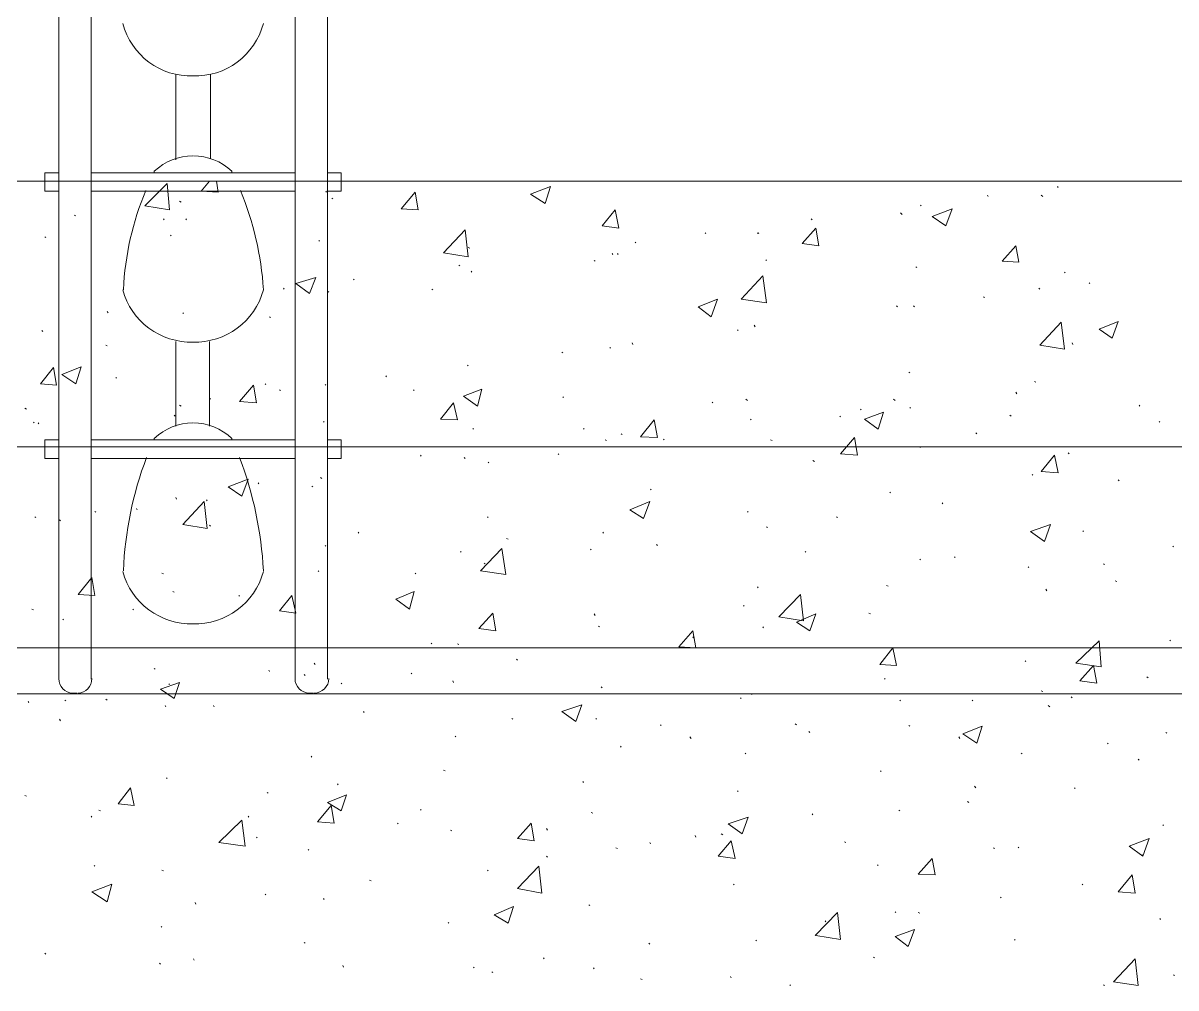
# Model space of a CAD drawing. Header units: millimetres. Extents: x 2928 to 3112, y 1220 to 1280.
# Drawn here: x 2972.484 to 2974.982, y 1260.816 to 1262.905 of the extents above; entities that cross this region are included whole.
import ezdxf

# ---------------------------------------------------------------- set-up
doc = ezdxf.new("R2010")
doc.units = ezdxf.units.MM

msp = doc.modelspace()

# ---------------------------------------------------------------- linework, layer by layer
at = {"color": 7, "linetype": 'Continuous', "lineweight": 5, "true_color": 0x000007}
for points in [[(2972.56176, 1263.56227), (2972.56176, 1261.48391), (2972.56176, 1261.48391)], [(2972.63176, 1261.48391), (2972.63176, 1263.56227), (2972.56176, 1263.56227)], [(2973.07344, 1261.48391), (2973.07344, 1263.56227), (2973.14344, 1263.56227)], [(2973.14344, 1263.56227), (2973.14344, 1261.48391), (2973.14344, 1261.48391)], [(2972.8151, 1262.79393), (2972.8151, 1262.60893), (2972.8151, 1262.60893)], [(2972.8901, 1262.61059), (2972.8901, 1262.79393), (2972.8901, 1262.79393)], [(2972.56176, 1262.54059), (2972.53176, 1262.54059), (2972.53176, 1262.58059), (2972.56176, 1262.58059)], [(2973.07344, 1262.58059), (2972.63176, 1262.58059), (2972.63176, 1262.58059)], [(2973.14344, 1262.54059), (2973.17344, 1262.54059), (2973.17344, 1262.58059), (2973.14344, 1262.58059)], [(2972.63176, 1262.54059), (2973.07344, 1262.54059), (2973.07344, 1262.54059)], [(2972.8151, 1262.21559), (2972.8151, 1262.03225), (2972.8151, 1262.03225)], [(2972.88843, 1262.03225), (2972.88843, 1262.21559), (2972.88843, 1262.21559)], [(2972.56176, 1261.96225), (2972.53176, 1261.96225), (2972.53176, 1262.00225), (2972.56176, 1262.00225)], [(2973.07344, 1262.00225), (2972.63176, 1262.00225), (2972.63176, 1262.00225)], [(2973.14344, 1261.96225), (2973.17344, 1261.96225), (2973.17344, 1262.00225), (2973.14344, 1262.00225)], [(2972.63176, 1261.96225), (2973.07344, 1261.96225), (2973.07344, 1261.96225)], [(2972.59176, 1261.45391), (2972.60176, 1261.45391), (2972.60176, 1261.45391)], [(2973.11344, 1261.45391), (2973.10344, 1261.45391), (2973.10344, 1261.45391)]]:
    msp.add_lwpolyline(points, dxfattribs=at)
at = {"color": 253, "linetype": 'Continuous', "lineweight": 5, "true_color": 0x9a9a9a}
for points in [[(2940.97965, 1262.56226), (2981.54689, 1262.56226), (2981.54689, 1240.79028), (2940.97965, 1240.79028)], [(2941.98633, 1261.55224), (2980.53854, 1261.55224), (2980.53854, 1241.8003), (2941.98633, 1241.8003)]]:
    msp.add_lwpolyline(points, close=True, dxfattribs=at)
at = {"color": 92, "linetype": 'Continuous', "lineweight": 13, "true_color": 0x00b800}
for points in [[(2972.74843, 1262.50892), (2972.79677, 1262.55726), (2972.79677, 1262.55726)], [(2972.80177, 1262.50059), (2972.79677, 1262.55726), (2972.79677, 1262.55726)], [(2972.8701, 1262.54059), (2972.88843, 1262.56226), (2972.88843, 1262.56226)], [(2972.90677, 1262.53893), (2972.90344, 1262.56226), (2972.90344, 1262.56226)], [(2972.8701, 1262.54059), (2972.90677, 1262.53893), (2972.90677, 1262.53893)], [(2973.14177, 1262.53893), (2973.14011, 1262.54059), (2973.14011, 1262.54059)], [(2973.30344, 1262.50226), (2973.33344, 1262.53893), (2973.33344, 1262.53893)], [(2973.34011, 1262.50059), (2973.33344, 1262.53893), (2973.33344, 1262.53893)], [(2973.58344, 1262.53393), (2973.62678, 1262.55059), (2973.62678, 1262.55059)], [(2973.58344, 1262.53393), (2973.61511, 1262.51392), (2973.61511, 1262.51392)], [(2973.61511, 1262.51392), (2973.62678, 1262.55059), (2973.62678, 1262.55059)], [(2974.57513, 1262.52892), (2974.57346, 1262.53226), (2974.57346, 1262.53226)], [(2974.69346, 1262.52892), (2974.69013, 1262.53226), (2974.69013, 1262.53226)], [(2974.72679, 1262.54893), (2974.72513, 1262.55059), (2974.72513, 1262.55059)], [(2972.74843, 1262.50892), (2972.80177, 1262.50059), (2972.80177, 1262.50059)], [(2972.82677, 1262.51726), (2972.82343, 1262.51892), (2972.82343, 1262.51892)], [(2973.15511, 1262.52392), (2973.15344, 1262.52559), (2973.15344, 1262.52559)], [(2974.43012, 1262.50892), (2974.42846, 1262.51059), (2974.42846, 1262.51059)], [(2972.59843, 1262.48726), (2972.5951, 1262.48892), (2972.5951, 1262.48892)], [(2972.7901, 1262.47892), (2972.78843, 1262.48059), (2972.78843, 1262.48059)], [(2972.83843, 1262.47892), (2972.83677, 1262.48059), (2972.83677, 1262.48059)], [(2973.30344, 1262.50226), (2973.34011, 1262.50059), (2973.34011, 1262.50059)], [(2973.73845, 1262.46559), (2973.76678, 1262.50059), (2973.76678, 1262.50059)], [(2973.77511, 1262.46059), (2973.76678, 1262.50059), (2973.76678, 1262.50059)], [(2974.19345, 1262.47892), (2974.19179, 1262.48059), (2974.19179, 1262.48059)], [(2974.38846, 1262.49059), (2974.38512, 1262.49392), (2974.38512, 1262.49392)], [(2974.45346, 1262.48559), (2974.49679, 1262.50226), (2974.49679, 1262.50226)], [(2974.45346, 1262.48559), (2974.48346, 1262.46559), (2974.48346, 1262.46559)], [(2974.48346, 1262.46559), (2974.49679, 1262.50226), (2974.49679, 1262.50226)], [(2973.39511, 1262.40726), (2973.44178, 1262.45726), (2973.44178, 1262.45726)], [(2973.44844, 1262.39892), (2973.44178, 1262.45726), (2973.44178, 1262.45726)], [(2973.73845, 1262.46559), (2973.77511, 1262.46059), (2973.77511, 1262.46059)], [(2974.17179, 1262.42726), (2974.20179, 1262.46059), (2974.20179, 1262.46059)], [(2974.20845, 1262.42226), (2974.20179, 1262.46059), (2974.20179, 1262.46059)], [(2972.53343, 1262.44059), (2972.53176, 1262.44226), (2972.53176, 1262.44226)], [(2972.8051, 1262.44392), (2972.80343, 1262.44559), (2972.80343, 1262.44559)], [(2973.12677, 1262.43226), (2973.1251, 1262.43392), (2973.1251, 1262.43392)], [(2973.81178, 1262.42892), (2973.81011, 1262.43059), (2973.81011, 1262.43059)], [(2973.96345, 1262.44892), (2973.96178, 1262.45059), (2973.96178, 1262.45059)], [(2974.07679, 1262.44892), (2974.07512, 1262.45059), (2974.07512, 1262.45059)], [(2974.07845, 1262.44892), (2974.07679, 1262.45059), (2974.07679, 1262.45059)], [(2973.39511, 1262.40726), (2973.44844, 1262.39892), (2973.44844, 1262.39892)], [(2973.45178, 1262.41726), (2973.44844, 1262.41892), (2973.44844, 1262.41892)], [(2973.76178, 1262.40392), (2973.76011, 1262.40559), (2973.76011, 1262.40559)], [(2973.77345, 1262.40392), (2973.77178, 1262.40559), (2973.77178, 1262.40559)], [(2974.17179, 1262.42726), (2974.20845, 1262.42226), (2974.20845, 1262.42226)], [(2974.60513, 1262.38892), (2974.63513, 1262.42226), (2974.63513, 1262.42226)], [(2974.64179, 1262.38726), (2974.63513, 1262.42226), (2974.63513, 1262.42226)], [(2973.43011, 1262.37892), (2973.42844, 1262.38059), (2973.42844, 1262.38059)], [(2973.72345, 1262.38892), (2973.72178, 1262.39059), (2973.72178, 1262.39059)], [(2974.09512, 1262.39059), (2974.09345, 1262.39226), (2974.09345, 1262.39226)], [(2974.60513, 1262.38892), (2974.64179, 1262.38726), (2974.64179, 1262.38726)], [(2973.45678, 1262.36559), (2973.45511, 1262.36726), (2973.45511, 1262.36726)], [(2974.04012, 1262.30726), (2974.08679, 1262.35726), (2974.08679, 1262.35726)], [(2974.09512, 1262.29892), (2974.08679, 1262.35726), (2974.08679, 1262.35726)], [(2974.42012, 1262.37559), (2974.41846, 1262.37726), (2974.41846, 1262.37726)], [(2974.74179, 1262.36392), (2974.74013, 1262.36559), (2974.74013, 1262.36559)], [(2973.0501, 1262.32892), (2973.04844, 1262.33059), (2973.04844, 1262.33059)], [(2973.0751, 1262.34059), (2973.11844, 1262.35392), (2973.11844, 1262.35392)], [(2973.0751, 1262.34059), (2973.1051, 1262.31892), (2973.1051, 1262.31892)], [(2973.1051, 1262.31892), (2973.11844, 1262.35392), (2973.11844, 1262.35392)], [(2973.20177, 1262.34892), (2973.20011, 1262.35059), (2973.20011, 1262.35059)], [(2974.68679, 1262.32892), (2974.68513, 1262.33059), (2974.68513, 1262.33059)], [(2974.79513, 1262.34059), (2974.79346, 1262.34226), (2974.79346, 1262.34226)], [(2973.14677, 1262.32226), (2973.14344, 1262.32392), (2973.14344, 1262.32392)], [(2973.37178, 1262.32726), (2973.37011, 1262.32892), (2973.37011, 1262.32892)], [(2973.94678, 1262.29059), (2973.98845, 1262.30726), (2973.98845, 1262.30726)], [(2973.97512, 1262.26892), (2973.98845, 1262.30726), (2973.98845, 1262.30726)], [(2974.04012, 1262.30726), (2974.09512, 1262.29892), (2974.09512, 1262.29892)], [(2974.56679, 1262.31059), (2974.56513, 1262.31226), (2974.56513, 1262.31226)], [(2972.66843, 1262.27725), (2972.66677, 1262.28059), (2972.66677, 1262.28059)], [(2973.94678, 1262.29059), (2973.97512, 1262.26892), (2973.97512, 1262.26892)], [(2974.37846, 1262.29059), (2974.37679, 1262.29225), (2974.37679, 1262.29225)], [(2974.41512, 1262.29059), (2974.41346, 1262.29225), (2974.41346, 1262.29225)], [(2972.83177, 1262.27559), (2972.8301, 1262.27725), (2972.8301, 1262.27725)], [(2973.0201, 1262.26725), (2973.01844, 1262.26892), (2973.01844, 1262.26892)], [(2974.68679, 1262.20725), (2974.73346, 1262.25725), (2974.73346, 1262.25725)], [(2974.74013, 1262.19892), (2974.73346, 1262.25725), (2974.73346, 1262.25725)], [(2974.81513, 1262.24225), (2974.8568, 1262.25892), (2974.8568, 1262.25892)], [(2974.84346, 1262.22225), (2974.8568, 1262.25892), (2974.8568, 1262.25892)], [(2972.52676, 1262.23725), (2972.5251, 1262.23892), (2972.5251, 1262.23892)], [(2974.03345, 1262.23892), (2974.03178, 1262.24059), (2974.03178, 1262.24059)], [(2974.07012, 1262.24725), (2974.06845, 1262.25059), (2974.06845, 1262.25059)], [(2974.81513, 1262.24225), (2974.84346, 1262.22225), (2974.84346, 1262.22225)], [(2972.66677, 1262.20559), (2972.66343, 1262.20725), (2972.66343, 1262.20725)], [(2973.80511, 1262.20892), (2973.80345, 1262.21225), (2973.80345, 1262.21225)], [(2974.68679, 1262.20725), (2974.74013, 1262.19892), (2974.74013, 1262.19892)], [(2974.75846, 1262.20892), (2974.75679, 1262.21225), (2974.75679, 1262.21225)], [(2973.65345, 1262.19059), (2973.65178, 1262.19225), (2973.65178, 1262.19225)], [(2973.75678, 1262.20059), (2973.75511, 1262.20225), (2973.75511, 1262.20225)], [(2972.52176, 1262.12392), (2972.5501, 1262.15892), (2972.5501, 1262.15892)], [(2972.55676, 1262.12059), (2972.5501, 1262.15892), (2972.5501, 1262.15892)], [(2972.56843, 1262.14392), (2972.6101, 1262.16059), (2972.6101, 1262.16059)], [(2972.59843, 1262.12392), (2972.6101, 1262.16059), (2972.6101, 1262.16059)], [(2973.44844, 1262.16225), (2973.44678, 1262.16392), (2973.44678, 1262.16392)], [(2972.56843, 1262.14392), (2972.59843, 1262.12392), (2972.59843, 1262.12392)], [(2972.68677, 1262.13559), (2972.6851, 1262.13725), (2972.6851, 1262.13725)], [(2973.27177, 1262.13892), (2973.27011, 1262.14059), (2973.27011, 1262.14059)], [(2974.40512, 1262.14725), (2974.40346, 1262.14892), (2974.40346, 1262.14892)], [(2972.52176, 1262.12392), (2972.55676, 1262.12059), (2972.55676, 1262.12059)], [(2972.95344, 1262.08559), (2972.98344, 1262.12059), (2972.98344, 1262.12059)], [(2972.9901, 1262.08225), (2972.98344, 1262.12059), (2972.98344, 1262.12059)], [(2973.0101, 1262.12225), (2973.00844, 1262.12392), (2973.00844, 1262.12392)], [(2973.04177, 1262.10892), (2973.0401, 1262.11059), (2973.0401, 1262.11059)], [(2973.14011, 1262.12059), (2973.13844, 1262.12225), (2973.13844, 1262.12225)], [(2973.33177, 1262.10892), (2973.33011, 1262.11059), (2973.33011, 1262.11059)], [(2973.43844, 1262.09725), (2973.47844, 1262.11225), (2973.47844, 1262.11225)], [(2973.46844, 1262.07559), (2973.47844, 1262.11225), (2973.47844, 1262.11225)], [(2974.63679, 1262.10225), (2974.63513, 1262.10559), (2974.63513, 1262.10559)], [(2974.67846, 1262.12725), (2974.67513, 1262.12892), (2974.67513, 1262.12892)], [(2972.8901, 1262.09059), (2972.88843, 1262.09225), (2972.88843, 1262.09225)], [(2972.95344, 1262.08559), (2972.9901, 1262.08225), (2972.9901, 1262.08225)], [(2973.38844, 1262.04725), (2973.41678, 1262.08225), (2973.41678, 1262.08225)], [(2973.42511, 1262.04558), (2973.41678, 1262.08225), (2973.41678, 1262.08225)], [(2973.43844, 1262.09725), (2973.46844, 1262.07559), (2973.46844, 1262.07559)], [(2973.65511, 1262.09392), (2973.65345, 1262.09559), (2973.65345, 1262.09559)], [(2973.97845, 1262.08225), (2973.97678, 1262.08392), (2973.97678, 1262.08392)], [(2974.05345, 1262.08725), (2974.05012, 1262.09059), (2974.05012, 1262.09059)], [(2974.37346, 1262.08725), (2974.37012, 1262.09059), (2974.37012, 1262.09059)], [(2972.49176, 1262.06892), (2972.48843, 1262.07059), (2972.48843, 1262.07059)], [(2972.81343, 1262.05392), (2972.81177, 1262.05558), (2972.81177, 1262.05558)], [(2972.82677, 1262.07559), (2972.82343, 1262.07725), (2972.82343, 1262.07725)], [(2974.30012, 1262.06725), (2974.29846, 1262.06892), (2974.29846, 1262.06892)], [(2974.30679, 1262.04725), (2974.34846, 1262.06225), (2974.34846, 1262.06225)], [(2974.33679, 1262.02558), (2974.34846, 1262.06225), (2974.34846, 1262.06225)], [(2974.40679, 1262.07059), (2974.40512, 1262.07225), (2974.40512, 1262.07225)], [(2974.62513, 1262.05392), (2974.62179, 1262.05558), (2974.62179, 1262.05558)], [(2974.90346, 1262.07559), (2974.9018, 1262.07725), (2974.9018, 1262.07725)], [(2972.50843, 1262.03892), (2972.50676, 1262.04058), (2972.50676, 1262.04058)], [(2972.51843, 1262.03725), (2972.51676, 1262.03892), (2972.51676, 1262.03892)], [(2973.13677, 1262.04058), (2973.13511, 1262.04225), (2973.13511, 1262.04225)], [(2973.38844, 1262.04725), (2973.42511, 1262.04558), (2973.42511, 1262.04558)], [(2973.82178, 1262.00892), (2973.85178, 1262.04558), (2973.85178, 1262.04558)], [(2973.85845, 1262.00725), (2973.85178, 1262.04558), (2973.85178, 1262.04558)], [(2974.06179, 1262.04558), (2974.06012, 1262.04725), (2974.06012, 1262.04725)], [(2974.25512, 1262.05225), (2974.25345, 1262.05392), (2974.25345, 1262.05392)], [(2974.30679, 1262.04725), (2974.33679, 1262.02558), (2974.33679, 1262.02558)], [(2974.9468, 1262.04058), (2974.94513, 1262.04225), (2974.94513, 1262.04225)], [(2973.46011, 1262.02558), (2973.45844, 1262.02725), (2973.45844, 1262.02725)], [(2973.70011, 1262.02558), (2973.69845, 1262.02725), (2973.69845, 1262.02725)], [(2973.78178, 1262.01392), (2973.78011, 1262.01558), (2973.78011, 1262.01558)], [(2973.82178, 1262.00892), (2973.85845, 1262.00725), (2973.85845, 1262.00725)], [(2974.25512, 1261.97225), (2974.28512, 1262.00725), (2974.28512, 1262.00725)], [(2974.29179, 1261.96892), (2974.28512, 1262.00725), (2974.28512, 1262.00725)], [(2974.55013, 1262.01558), (2974.54846, 1262.01725), (2974.54846, 1262.01725)], [(2973.74845, 1262.00058), (2973.74511, 1262.00225), (2973.74511, 1262.00225)], [(2973.87345, 1262.00225), (2973.87178, 1262.00392), (2973.87178, 1262.00392)], [(2974.10679, 1262.00058), (2974.10345, 1262.00225), (2974.10345, 1262.00225)], [(2974.42846, 1261.98558), (2974.42679, 1261.98725), (2974.42679, 1261.98725)], [(2973.34677, 1261.96725), (2973.34511, 1261.96892), (2973.34511, 1261.96892)], [(2973.44178, 1261.96225), (2973.44011, 1261.96392), (2973.44011, 1261.96392)], [(2973.64511, 1261.97058), (2973.64345, 1261.97225), (2973.64345, 1261.97225)], [(2974.19845, 1261.95558), (2974.19512, 1261.95725), (2974.19512, 1261.95725)], [(2974.25512, 1261.97225), (2974.29179, 1261.96892), (2974.29179, 1261.96892)], [(2974.69013, 1261.93392), (2974.71846, 1261.96892), (2974.71846, 1261.96892)], [(2974.72679, 1261.93058), (2974.71846, 1261.96892), (2974.71846, 1261.96892)], [(2974.75013, 1261.97225), (2974.74846, 1261.97392), (2974.74846, 1261.97392)], [(2973.49344, 1261.95225), (2973.49178, 1261.95392), (2973.49178, 1261.95392)], [(2974.69013, 1261.93392), (2974.72679, 1261.93058), (2974.72679, 1261.93058)], [(2972.92844, 1261.90058), (2972.97177, 1261.91725), (2972.97177, 1261.91725)], [(2972.95844, 1261.88058), (2972.97177, 1261.91725), (2972.97177, 1261.91725)], [(2972.9951, 1261.90725), (2972.99344, 1261.90892), (2972.99344, 1261.90892)], [(2973.13177, 1261.91892), (2973.12844, 1261.92058), (2973.12844, 1261.92058)], [(2974.67179, 1261.92558), (2974.67013, 1261.92725), (2974.67013, 1261.92725)], [(2974.85846, 1261.91392), (2974.8568, 1261.91558), (2974.8568, 1261.91558)], [(2972.92844, 1261.90058), (2972.95844, 1261.88058), (2972.95844, 1261.88058)], [(2973.11177, 1261.90058), (2973.1101, 1261.90225), (2973.1101, 1261.90225)], [(2973.84512, 1261.89392), (2973.84345, 1261.89558), (2973.84345, 1261.89558)], [(2974.36346, 1261.88725), (2974.36179, 1261.88892), (2974.36179, 1261.88892)], [(2972.81677, 1261.87392), (2972.8151, 1261.87725), (2972.8151, 1261.87725)], [(2972.8301, 1261.81891), (2972.87677, 1261.86892), (2972.87677, 1261.86892)], [(2972.88343, 1261.81058), (2972.87677, 1261.86892), (2972.87677, 1261.86892)], [(2972.88343, 1261.87058), (2972.88177, 1261.87225), (2972.88177, 1261.87225)], [(2973.79845, 1261.85058), (2973.84178, 1261.86892), (2973.84178, 1261.86892)], [(2973.82845, 1261.83225), (2973.84178, 1261.86892), (2973.84178, 1261.86892)], [(2974.47679, 1261.86392), (2974.47512, 1261.86558), (2974.47512, 1261.86558)], [(2972.51176, 1261.83392), (2972.5101, 1261.83558), (2972.5101, 1261.83558)], [(2972.64176, 1261.84558), (2972.6401, 1261.84725), (2972.6401, 1261.84725)], [(2972.73177, 1261.85058), (2972.7301, 1261.85392), (2972.7301, 1261.85392)], [(2973.49178, 1261.83392), (2973.49011, 1261.83558), (2973.49011, 1261.83558)], [(2973.79845, 1261.85058), (2973.82845, 1261.83225), (2973.82845, 1261.83225)], [(2974.05512, 1261.84558), (2974.05345, 1261.84725), (2974.05345, 1261.84725)], [(2974.24845, 1261.83392), (2974.24679, 1261.83558), (2974.24679, 1261.83558)], [(2972.5651, 1261.82725), (2972.56343, 1261.82891), (2972.56343, 1261.82891)], [(2972.8301, 1261.81891), (2972.88343, 1261.81058), (2972.88343, 1261.81058)], [(2972.8901, 1261.81558), (2972.88843, 1261.81725), (2972.88843, 1261.81725)], [(2974.09679, 1261.81225), (2974.09512, 1261.81391), (2974.09512, 1261.81391)], [(2974.66679, 1261.80391), (2974.71013, 1261.81891), (2974.71013, 1261.81891)], [(2974.69679, 1261.78225), (2974.71013, 1261.81891), (2974.71013, 1261.81891)], [(2974.7818, 1261.80391), (2974.78013, 1261.80558), (2974.78013, 1261.80558)], [(2973.21177, 1261.80058), (2973.21011, 1261.80225), (2973.21011, 1261.80225)], [(2973.53511, 1261.78725), (2973.53178, 1261.78891), (2973.53178, 1261.78891)], [(2973.74178, 1261.80058), (2973.74011, 1261.80225), (2973.74011, 1261.80225)], [(2974.66679, 1261.80391), (2974.69679, 1261.78225), (2974.69679, 1261.78225)], [(2973.14011, 1261.77225), (2973.13844, 1261.77391), (2973.13844, 1261.77391)], [(2973.43344, 1261.75891), (2973.43178, 1261.76058), (2973.43178, 1261.76058)], [(2973.47511, 1261.71891), (2973.52178, 1261.76725), (2973.52178, 1261.76725)], [(2973.53011, 1261.71058), (2973.52178, 1261.76725), (2973.52178, 1261.76725)], [(2973.71511, 1261.76391), (2973.71345, 1261.76558), (2973.71345, 1261.76558)], [(2973.85845, 1261.77391), (2973.85678, 1261.77558), (2973.85678, 1261.77558)], [(2974.18012, 1261.75891), (2974.17845, 1261.76058), (2974.17845, 1261.76058)], [(2974.9768, 1261.77058), (2974.97513, 1261.77225), (2974.97513, 1261.77225)], [(2973.48511, 1261.73391), (2973.48344, 1261.73558), (2973.48344, 1261.73558)], [(2974.42846, 1261.74225), (2974.42679, 1261.74391), (2974.42679, 1261.74391)], [(2974.50346, 1261.74725), (2974.50179, 1261.74891), (2974.50179, 1261.74891)], [(2974.8268, 1261.73225), (2974.82513, 1261.73391), (2974.82513, 1261.73391)], [(2972.78843, 1261.71225), (2972.7851, 1261.71391), (2972.7851, 1261.71391)], [(2973.1251, 1261.71725), (2973.12344, 1261.71891), (2973.12344, 1261.71891)], [(2973.33511, 1261.71225), (2973.33344, 1261.71391), (2973.33344, 1261.71391)], [(2973.47511, 1261.71891), (2973.53011, 1261.71058), (2973.53011, 1261.71058)], [(2974.66346, 1261.72558), (2974.66179, 1261.72725), (2974.66179, 1261.72725)], [(2972.60343, 1261.66725), (2972.63343, 1261.70391), (2972.63343, 1261.70391)], [(2972.6401, 1261.66558), (2972.63343, 1261.70391), (2972.63343, 1261.70391)], [(2974.07679, 1261.68225), (2974.07512, 1261.68391), (2974.07512, 1261.68391)], [(2974.35846, 1261.68558), (2974.35512, 1261.68725), (2974.35512, 1261.68725)], [(2974.85346, 1261.69558), (2974.85013, 1261.69725), (2974.85013, 1261.69725)], [(2972.60343, 1261.66725), (2972.6401, 1261.66558), (2972.6401, 1261.66558)], [(2972.81177, 1261.67225), (2972.80843, 1261.67391), (2972.80843, 1261.67391)], [(2972.95344, 1261.66391), (2972.95177, 1261.66558), (2972.95177, 1261.66558)], [(2973.0401, 1261.63225), (2973.06677, 1261.66558), (2973.06677, 1261.66558)], [(2973.0751, 1261.62725), (2973.06677, 1261.66558), (2973.06677, 1261.66558)], [(2973.29177, 1261.65725), (2973.33177, 1261.67391), (2973.33177, 1261.67391)], [(2973.29177, 1261.65725), (2973.32177, 1261.63558), (2973.32177, 1261.63558)], [(2973.32177, 1261.63558), (2973.33177, 1261.67391), (2973.33177, 1261.67391)], [(2974.12179, 1261.61891), (2974.16845, 1261.66725), (2974.16845, 1261.66725)], [(2974.17512, 1261.61058), (2974.16845, 1261.66725), (2974.16845, 1261.66725)], [(2974.70179, 1261.67558), (2974.70013, 1261.67891), (2974.70013, 1261.67891)], [(2972.50676, 1261.63391), (2972.50343, 1261.63558), (2972.50343, 1261.63558)], [(2972.72343, 1261.63391), (2972.72177, 1261.63558), (2972.72177, 1261.63558)], [(2973.0401, 1261.63225), (2973.0751, 1261.62725), (2973.0751, 1261.62725)], [(2974.04678, 1261.64225), (2974.04512, 1261.64391), (2974.04512, 1261.64391)], [(2972.57176, 1261.61225), (2972.5701, 1261.61391), (2972.5701, 1261.61391)], [(2973.47178, 1261.59391), (2973.50178, 1261.62725), (2973.50178, 1261.62725)], [(2973.50844, 1261.58891), (2973.50178, 1261.62725), (2973.50178, 1261.62725)], [(2973.72345, 1261.62225), (2973.72178, 1261.62558), (2973.72178, 1261.62558)], [(2974.12179, 1261.61891), (2974.17512, 1261.61058), (2974.17512, 1261.61058)], [(2974.16012, 1261.60725), (2974.20179, 1261.62558), (2974.20179, 1261.62558)], [(2974.16012, 1261.60725), (2974.18845, 1261.58891), (2974.18845, 1261.58891)], [(2974.18845, 1261.58891), (2974.20179, 1261.62558), (2974.20179, 1261.62558)], [(2974.32012, 1261.62558), (2974.31679, 1261.62725), (2974.31679, 1261.62725)], [(2973.47178, 1261.59391), (2973.50844, 1261.58891), (2973.50844, 1261.58891)], [(2973.73345, 1261.59725), (2973.73011, 1261.59891), (2973.73011, 1261.59891)], [(2973.90512, 1261.55391), (2973.93512, 1261.58891), (2973.93512, 1261.58891)], [(2973.94178, 1261.55224), (2973.93512, 1261.58891), (2973.93512, 1261.58891)], [(2974.08845, 1261.59558), (2974.08679, 1261.59725), (2974.08679, 1261.59725)], [(2973.37011, 1261.56058), (2973.36844, 1261.56224), (2973.36844, 1261.56224)], [(2973.42844, 1261.55891), (2973.42511, 1261.56058), (2973.42511, 1261.56058)], [(2973.93678, 1261.57391), (2973.93512, 1261.57558), (2973.93512, 1261.57558)], [(2974.76513, 1261.51891), (2974.81513, 1261.56724), (2974.81513, 1261.56724)], [(2974.82013, 1261.51058), (2974.81513, 1261.56724), (2974.81513, 1261.56724)], [(2974.97013, 1261.56724), (2974.96846, 1261.56891), (2974.96846, 1261.56891)], [(2973.90512, 1261.55391), (2973.94178, 1261.55224), (2973.94178, 1261.55224)], [(2974.34012, 1261.51558), (2974.36846, 1261.55224), (2974.36846, 1261.55224)], [(2974.37679, 1261.51391), (2974.36846, 1261.55224), (2974.36846, 1261.55224)], [(2972.7701, 1261.50558), (2972.76843, 1261.50724), (2972.76843, 1261.50724)], [(2973.11677, 1261.51558), (2973.1151, 1261.51891), (2973.1151, 1261.51891)], [(2973.55511, 1261.52558), (2973.55344, 1261.52724), (2973.55344, 1261.52724)], [(2974.34012, 1261.51558), (2974.37679, 1261.51391), (2974.37679, 1261.51391)], [(2974.65679, 1261.52224), (2974.65513, 1261.52391), (2974.65513, 1261.52391)], [(2974.76513, 1261.51891), (2974.82013, 1261.51058), (2974.82013, 1261.51058)], [(2974.77346, 1261.48058), (2974.80346, 1261.51391), (2974.80346, 1261.51391)], [(2974.81013, 1261.47558), (2974.80346, 1261.51391), (2974.80346, 1261.51391)], [(2973.01844, 1261.50058), (2973.01677, 1261.50391), (2973.01677, 1261.50391)], [(2973.0951, 1261.49224), (2973.09344, 1261.49391), (2973.09344, 1261.49391)], [(2973.32677, 1261.49558), (2973.32511, 1261.49724), (2973.32511, 1261.49724)], [(2973.41678, 1261.47724), (2973.41511, 1261.48058), (2973.41511, 1261.48058)], [(2974.35179, 1261.48391), (2974.35012, 1261.48558), (2974.35012, 1261.48558)], [(2974.77346, 1261.48058), (2974.81013, 1261.47558), (2974.81013, 1261.47558)], [(2974.9218, 1261.48724), (2974.91846, 1261.48891), (2974.91846, 1261.48891)], [(2972.78177, 1261.46224), (2972.82343, 1261.47724), (2972.82343, 1261.47724)], [(2972.78177, 1261.46224), (2972.81177, 1261.44224), (2972.81177, 1261.44224)], [(2972.80177, 1261.47224), (2972.8001, 1261.47391), (2972.8001, 1261.47391)], [(2972.81177, 1261.44224), (2972.82343, 1261.47724), (2972.82343, 1261.47724)], [(2973.17511, 1261.47391), (2973.17344, 1261.47558), (2973.17344, 1261.47558)], [(2973.73845, 1261.46558), (2973.73678, 1261.46724), (2973.73678, 1261.46724)], [(2974.69346, 1261.45724), (2974.69013, 1261.45891), (2974.69013, 1261.45891)], [(2972.49676, 1261.43391), (2972.4951, 1261.43558), (2972.4951, 1261.43558)], [(2972.57676, 1261.43724), (2972.5751, 1261.43891), (2972.5751, 1261.43891)], [(2972.66677, 1261.43891), (2972.66343, 1261.44058), (2972.66343, 1261.44058)], [(2974.04012, 1261.44224), (2974.03845, 1261.44391), (2974.03845, 1261.44391)], [(2974.06345, 1261.45058), (2974.06179, 1261.45224), (2974.06179, 1261.45224)], [(2974.38512, 1261.43724), (2974.38346, 1261.43891), (2974.38346, 1261.43891)], [(2974.54179, 1261.43724), (2974.54013, 1261.43891), (2974.54013, 1261.43891)], [(2974.75679, 1261.44391), (2974.75513, 1261.44558), (2974.75513, 1261.44558)], [(2972.79343, 1261.42391), (2972.79177, 1261.42724), (2972.79177, 1261.42724)], [(2972.89844, 1261.42391), (2972.89677, 1261.42724), (2972.89677, 1261.42724)], [(2973.22344, 1261.41224), (2973.22177, 1261.41391), (2973.22177, 1261.41391)], [(2973.65178, 1261.41391), (2973.69511, 1261.42891), (2973.69511, 1261.42891)], [(2973.65178, 1261.41391), (2973.68178, 1261.39224), (2973.68178, 1261.39224)], [(2973.68178, 1261.39224), (2973.69511, 1261.42891), (2973.69511, 1261.42891)], [(2974.70846, 1261.42391), (2974.70513, 1261.42724), (2974.70513, 1261.42724)], [(2972.5651, 1261.39391), (2972.56343, 1261.39724), (2972.56343, 1261.39724)], [(2973.54511, 1261.39724), (2973.54344, 1261.39891), (2973.54344, 1261.39891)], [(2973.72678, 1261.39724), (2973.72511, 1261.39891), (2973.72511, 1261.39891)], [(2973.86678, 1261.38391), (2973.86512, 1261.38558), (2973.86512, 1261.38558)], [(2974.16012, 1261.38558), (2974.15679, 1261.38724), (2974.15679, 1261.38724)], [(2974.40512, 1261.38224), (2974.40346, 1261.38391), (2974.40346, 1261.38391)], [(2974.52012, 1261.36558), (2974.56179, 1261.38224), (2974.56179, 1261.38224)], [(2974.55013, 1261.34557), (2974.56179, 1261.38224), (2974.56179, 1261.38224)], [(2973.42178, 1261.35891), (2973.42011, 1261.36057), (2973.42011, 1261.36057)], [(2973.93178, 1261.35557), (2973.92845, 1261.35891), (2973.92845, 1261.35891)], [(2974.18845, 1261.36891), (2974.18679, 1261.37058), (2974.18679, 1261.37058)], [(2974.51346, 1261.35557), (2974.51179, 1261.35891), (2974.51179, 1261.35891)], [(2974.52012, 1261.36558), (2974.55013, 1261.34557), (2974.55013, 1261.34557)], [(2974.9618, 1261.36724), (2974.96013, 1261.36891), (2974.96013, 1261.36891)], [(2973.78011, 1261.33724), (2973.77845, 1261.33891), (2973.77845, 1261.33891)], [(2974.83513, 1261.34391), (2974.83346, 1261.34557), (2974.83346, 1261.34557)], [(2973.1101, 1261.31557), (2973.10844, 1261.31724), (2973.10844, 1261.31724)], [(2974.05012, 1261.32224), (2974.04845, 1261.32391), (2974.04845, 1261.32391)], [(2974.64846, 1261.32224), (2974.64679, 1261.32391), (2974.64679, 1261.32391)], [(2974.9018, 1261.30891), (2974.90013, 1261.31057), (2974.90013, 1261.31057)], [(2973.39844, 1261.28557), (2973.39511, 1261.28724), (2973.39511, 1261.28724)], [(2974.34346, 1261.28391), (2974.34179, 1261.28557), (2974.34179, 1261.28557)], [(2972.79677, 1261.26891), (2972.7951, 1261.27057), (2972.7951, 1261.27057)], [(2973.16677, 1261.25557), (2973.16511, 1261.25724), (2973.16511, 1261.25724)], [(2973.69845, 1261.26057), (2973.69678, 1261.26224), (2973.69678, 1261.26224)], [(2972.49176, 1261.23057), (2972.48843, 1261.23224), (2972.48843, 1261.23224)], [(2972.6901, 1261.21391), (2972.71677, 1261.24891), (2972.71677, 1261.24891)], [(2972.7251, 1261.21057), (2972.71677, 1261.24891), (2972.71677, 1261.24891)], [(2973.0151, 1261.23724), (2973.01344, 1261.23891), (2973.01344, 1261.23891)], [(2973.14344, 1261.21724), (2973.18511, 1261.23391), (2973.18511, 1261.23391)], [(2973.17344, 1261.19891), (2973.18511, 1261.23391), (2973.18511, 1261.23391)], [(2974.03345, 1261.24057), (2974.03178, 1261.24224), (2974.03178, 1261.24224)], [(2974.54846, 1261.24891), (2974.54513, 1261.25224), (2974.54513, 1261.25224)], [(2974.76346, 1261.24724), (2974.7618, 1261.24891), (2974.7618, 1261.24891)], [(2972.6901, 1261.21391), (2972.7251, 1261.21057), (2972.7251, 1261.21057)], [(2973.12177, 1261.17557), (2973.15177, 1261.21057), (2973.15177, 1261.21057)], [(2973.14344, 1261.21724), (2973.17344, 1261.19891), (2973.17344, 1261.19891)], [(2973.15844, 1261.17224), (2973.15177, 1261.21057), (2973.15177, 1261.21057)], [(2974.53346, 1261.21724), (2974.53013, 1261.21891), (2974.53013, 1261.21891)], [(2972.63343, 1261.18557), (2972.63176, 1261.18724), (2972.63176, 1261.18724)], [(2972.65176, 1261.19891), (2972.64843, 1261.20057), (2972.64843, 1261.20057)], [(2972.97344, 1261.18557), (2972.97177, 1261.18724), (2972.97177, 1261.18724)], [(2973.34677, 1261.20057), (2973.34511, 1261.20224), (2973.34511, 1261.20224)], [(2973.71845, 1261.19391), (2973.71511, 1261.19557), (2973.71511, 1261.19557)], [(2974.01178, 1261.17057), (2974.05512, 1261.18557), (2974.05512, 1261.18557)], [(2974.04178, 1261.14891), (2974.05512, 1261.18557), (2974.05512, 1261.18557)], [(2974.19512, 1261.19057), (2974.19345, 1261.19224), (2974.19345, 1261.19224)], [(2974.38346, 1261.19891), (2974.38179, 1261.20057), (2974.38179, 1261.20057)], [(2972.90844, 1261.13057), (2972.95844, 1261.17891), (2972.95844, 1261.17891)], [(2972.9651, 1261.12224), (2972.95844, 1261.17891), (2972.95844, 1261.17891)], [(2973.12177, 1261.17557), (2973.15844, 1261.17224), (2973.15844, 1261.17224)], [(2973.29677, 1261.17057), (2973.29511, 1261.17224), (2973.29511, 1261.17224)], [(2973.41344, 1261.15557), (2973.41011, 1261.15724), (2973.41011, 1261.15724)], [(2973.55511, 1261.13891), (2973.58511, 1261.17224), (2973.58511, 1261.17224)], [(2973.59178, 1261.13391), (2973.58511, 1261.17224), (2973.58511, 1261.17224)], [(2973.62011, 1261.15724), (2973.61845, 1261.16057), (2973.61845, 1261.16057)], [(2974.01178, 1261.17057), (2974.04178, 1261.14891), (2974.04178, 1261.14891)], [(2974.95513, 1261.16724), (2974.95346, 1261.16891), (2974.95346, 1261.16891)], [(2972.99177, 1261.14057), (2972.9901, 1261.14224), (2972.9901, 1261.14224)], [(2973.55511, 1261.13891), (2973.59178, 1261.13391), (2973.59178, 1261.13391)], [(2973.94178, 1261.14224), (2973.94012, 1261.14557), (2973.94012, 1261.14557)], [(2973.99012, 1261.10057), (2974.01845, 1261.13391), (2974.01845, 1261.13391)], [(2974.00012, 1261.14724), (2973.99678, 1261.14891), (2973.99678, 1261.14891)], [(2974.02678, 1261.09557), (2974.01845, 1261.13391), (2974.01845, 1261.13391)], [(2974.26679, 1261.13057), (2974.26345, 1261.13224), (2974.26345, 1261.13224)], [(2974.88013, 1261.12224), (2974.92346, 1261.13891), (2974.92346, 1261.13891)], [(2974.91013, 1261.10057), (2974.92346, 1261.13891), (2974.92346, 1261.13891)], [(2972.90844, 1261.13057), (2972.9651, 1261.12224), (2972.9651, 1261.12224)], [(2973.10344, 1261.1139), (2973.10177, 1261.11557), (2973.10177, 1261.11557)], [(2973.77178, 1261.11724), (2973.76845, 1261.1189), (2973.76845, 1261.1189)], [(2973.84345, 1261.12724), (2973.84178, 1261.13057), (2973.84178, 1261.13057)], [(2974.58846, 1261.11724), (2974.58679, 1261.1189), (2974.58679, 1261.1189)], [(2974.64179, 1261.1189), (2974.64013, 1261.12057), (2974.64013, 1261.12057)], [(2974.88013, 1261.12224), (2974.91013, 1261.10057), (2974.91013, 1261.10057)], [(2973.62011, 1261.0989), (2973.61845, 1261.10057), (2973.61845, 1261.10057)], [(2973.99012, 1261.10057), (2974.02678, 1261.09557), (2974.02678, 1261.09557)], [(2974.33679, 1261.08057), (2974.33512, 1261.08224), (2974.33512, 1261.08224)], [(2974.42346, 1261.06224), (2974.45346, 1261.09557), (2974.45346, 1261.09557)], [(2974.46012, 1261.06057), (2974.45346, 1261.09557), (2974.45346, 1261.09557)], [(2974.91013, 1261.10224), (2974.90846, 1261.1039), (2974.90846, 1261.1039)], [(2972.6401, 1261.0789), (2972.63843, 1261.08057), (2972.63843, 1261.08057)], [(2972.78843, 1261.0689), (2972.7851, 1261.07057), (2972.7851, 1261.07057)], [(2973.49178, 1261.0689), (2973.49011, 1261.07057), (2973.49011, 1261.07057)], [(2973.55511, 1261.03057), (2973.60178, 1261.0789), (2973.60178, 1261.0789)], [(2973.60845, 1261.02057), (2973.60178, 1261.0789), (2973.60178, 1261.0789)], [(2974.42346, 1261.06224), (2974.46012, 1261.06057), (2974.46012, 1261.06057)], [(2974.8568, 1261.0239), (2974.8868, 1261.06057), (2974.8868, 1261.06057)], [(2974.89346, 1261.02057), (2974.8868, 1261.06057), (2974.8868, 1261.06057)], [(2972.63343, 1261.0239), (2972.67677, 1261.04057), (2972.67677, 1261.04057)], [(2972.66677, 1261.00224), (2972.67677, 1261.04057), (2972.67677, 1261.04057)], [(2973.23844, 1261.04724), (2973.23511, 1261.0489), (2973.23511, 1261.0489)], [(2974.02512, 1261.0389), (2974.02345, 1261.04057), (2974.02345, 1261.04057)], [(2974.78013, 1261.0389), (2974.77846, 1261.04057), (2974.77846, 1261.04057)], [(2972.63343, 1261.0239), (2972.66677, 1261.00224), (2972.66677, 1261.00224)], [(2973.0101, 1261.01724), (2973.00844, 1261.0189), (2973.00844, 1261.0189)], [(2973.13677, 1261.00724), (2973.13511, 1261.0089), (2973.13511, 1261.0089)], [(2973.55511, 1261.03057), (2973.60845, 1261.02057), (2973.60845, 1261.02057)], [(2974.60346, 1261.01057), (2974.60179, 1261.01224), (2974.60179, 1261.01224)], [(2974.8568, 1261.0239), (2974.89346, 1261.02057), (2974.89346, 1261.02057)], [(2972.85843, 1260.99724), (2972.85677, 1261.00057), (2972.85677, 1261.00057)], [(2973.50511, 1260.9739), (2973.54678, 1260.99224), (2973.54678, 1260.99224)], [(2973.53511, 1260.95557), (2973.54678, 1260.99224), (2973.54678, 1260.99224)], [(2973.71178, 1260.9939), (2973.71011, 1260.99557), (2973.71011, 1260.99557)], [(2973.40678, 1260.95557), (2973.40511, 1260.95724), (2973.40511, 1260.95724)], [(2973.50511, 1260.9739), (2973.53511, 1260.95557), (2973.53511, 1260.95557)], [(2974.20012, 1260.9289), (2974.24845, 1260.9789), (2974.24845, 1260.9789)], [(2974.22345, 1260.9589), (2974.22179, 1260.96057), (2974.22179, 1260.96057)], [(2974.25512, 1260.92057), (2974.24845, 1260.9789), (2974.24845, 1260.9789)], [(2974.37512, 1260.9789), (2974.37346, 1260.98057), (2974.37346, 1260.98057)], [(2974.42679, 1260.97724), (2974.42346, 1260.9789), (2974.42346, 1260.9789)], [(2974.94846, 1260.9639), (2974.9468, 1260.96557), (2974.9468, 1260.96557)], [(2972.7851, 1260.94724), (2972.78343, 1260.9489), (2972.78343, 1260.9489)], [(2974.37346, 1260.92724), (2974.41512, 1260.94224), (2974.41512, 1260.94224)], [(2974.40179, 1260.90557), (2974.41512, 1260.94224), (2974.41512, 1260.94224)], [(2973.0951, 1260.91224), (2973.09344, 1260.9139), (2973.09344, 1260.9139)], [(2973.84178, 1260.91057), (2973.84012, 1260.91224), (2973.84012, 1260.91224)], [(2974.07345, 1260.91724), (2974.07179, 1260.9189), (2974.07179, 1260.9189)], [(2974.20179, 1260.9289), (2974.25512, 1260.92057), (2974.25512, 1260.92057)], [(2974.37346, 1260.92724), (2974.40179, 1260.90557), (2974.40179, 1260.90557)], [(2974.63346, 1260.9189), (2974.63179, 1260.92057), (2974.63179, 1260.92057)], [(2972.53343, 1260.8889), (2972.53176, 1260.89057), (2972.53176, 1260.89057)], [(2974.32846, 1260.88057), (2974.32679, 1260.88223), (2974.32679, 1260.88223)], [(2972.78177, 1260.86723), (2972.7801, 1260.8689), (2972.7801, 1260.8689)], [(2972.8551, 1260.87557), (2972.85343, 1260.8789), (2972.85343, 1260.8789)], [(2973.17844, 1260.86057), (2973.17677, 1260.8639), (2973.17677, 1260.8639)], [(2973.46178, 1260.8589), (2973.46011, 1260.86057), (2973.46011, 1260.86057)], [(2973.61345, 1260.8789), (2973.61178, 1260.88057), (2973.61178, 1260.88057)], [(2973.72178, 1260.85723), (2973.72011, 1260.8589), (2973.72011, 1260.8589)], [(2974.8468, 1260.8289), (2974.89346, 1260.8789), (2974.89346, 1260.8789)], [(2974.90013, 1260.82057), (2974.89346, 1260.8789), (2974.89346, 1260.8789)], [(2973.50178, 1260.8489), (2973.50011, 1260.85057), (2973.50011, 1260.85057)], [(2973.82511, 1260.8339), (2973.82178, 1260.83557), (2973.82178, 1260.83557)], [(2974.01845, 1260.83723), (2974.01678, 1260.84057), (2974.01678, 1260.84057)], [(2974.97846, 1260.84223), (2974.9768, 1260.8439), (2974.9768, 1260.8439)], [(2974.14679, 1260.82057), (2974.14512, 1260.82223), (2974.14512, 1260.82223)], [(2974.8268, 1260.82057), (2974.82513, 1260.82223), (2974.82513, 1260.82223)], [(2974.8468, 1260.8289), (2974.90013, 1260.82057), (2974.90013, 1260.82057)]]:
    msp.add_lwpolyline(points, dxfattribs=at)
at = {"color": 253, "linetype": 'Continuous', "lineweight": 5, "true_color": 0x9a9a9a}
for points in [[(2981.44522, 1261.98725), (2941.07965, 1261.98725), (2941.07965, 1261.98725)], [(2961.3116, 1241.9003), (2980.43854, 1241.9003), (2980.43854, 1247.74538), (2972.27343, 1247.74538), (2972.27343, 1256.61384), (2980.43854, 1256.61384), (2980.43854, 1261.45224), (2961.3116, 1261.45224), (2961.3116, 1249.1904)]]:
    msp.add_lwpolyline(points, dxfattribs=at)
at = {"color": 7, "linetype": 'Continuous', "lineweight": 5, "true_color": 0x000007}
for points in [[(2972.7001, 1262.90393), (2972.71843, 1262.8356), (2972.78177, 1262.78726), (2972.85343, 1262.7906)], [(2972.85177, 1262.7906), (2972.92344, 1262.78726), (2972.98677, 1262.8356), (2973.0051, 1262.90393)], [(2972.85177, 1262.61726), (2972.82177, 1262.61726), (2972.79177, 1262.60559), (2972.76843, 1262.58393)], [(2972.93677, 1262.58393), (2972.91344, 1262.60559), (2972.88343, 1262.61726), (2972.85343, 1262.61726)], [(2972.76843, 1262.58393), (2972.76843, 1262.58393), (2972.76843, 1262.58226), (2972.76843, 1262.58226)], [(2972.93677, 1262.58226), (2972.93677, 1262.58226), (2972.93677, 1262.58393), (2972.93677, 1262.58393)], [(2972.7501, 1262.54226), (2972.72177, 1262.47392), (2972.7051, 1262.40226), (2972.70177, 1262.32726)], [(2973.0051, 1262.32726), (2973.0001, 1262.40226), (2972.98344, 1262.47392), (2972.9551, 1262.54226)], [(2972.7001, 1262.32726), (2972.71843, 1262.25892), (2972.78177, 1262.21225), (2972.85343, 1262.21392)], [(2972.85177, 1262.21392), (2972.92344, 1262.21225), (2972.98677, 1262.25892), (2973.0051, 1262.32726)], [(2972.85177, 1262.03892), (2972.82177, 1262.03892), (2972.79177, 1262.02725), (2972.76843, 1262.00558)], [(2972.93677, 1262.00558), (2972.91344, 1262.02725), (2972.88343, 1262.03892), (2972.85343, 1262.03892)], [(2972.76843, 1262.00558), (2972.76843, 1262.00558), (2972.76843, 1262.00392), (2972.76843, 1262.00392)], [(2972.93677, 1262.00392), (2972.93677, 1262.00392), (2972.93677, 1262.00558), (2972.93677, 1262.00558)], [(2972.75177, 1261.96392), (2972.72177, 1261.88558), (2972.7051, 1261.80225), (2972.70177, 1261.71891)], [(2973.0051, 1261.71891), (2973.0001, 1261.80225), (2972.98344, 1261.88558), (2972.95344, 1261.96392)], [(2972.7001, 1261.71725), (2972.71843, 1261.64891), (2972.78177, 1261.60225), (2972.85343, 1261.60391)], [(2972.85177, 1261.60391), (2972.92344, 1261.60225), (2972.98677, 1261.64891), (2973.0051, 1261.71725)], [(2972.56176, 1261.48558), (2972.56176, 1261.46891), (2972.5751, 1261.45391), (2972.59176, 1261.45391)], [(2972.60343, 1261.45391), (2972.6201, 1261.45391), (2972.63343, 1261.46891), (2972.63343, 1261.48558)], [(2973.07344, 1261.48558), (2973.07344, 1261.46891), (2973.08677, 1261.45391), (2973.1051, 1261.45391)], [(2973.1151, 1261.45391), (2973.13177, 1261.45391), (2973.14677, 1261.46891), (2973.14677, 1261.48558)]]:
    msp.add_open_spline(points, degree=3, dxfattribs=at)

doc.saveas('drawing.dxf')
